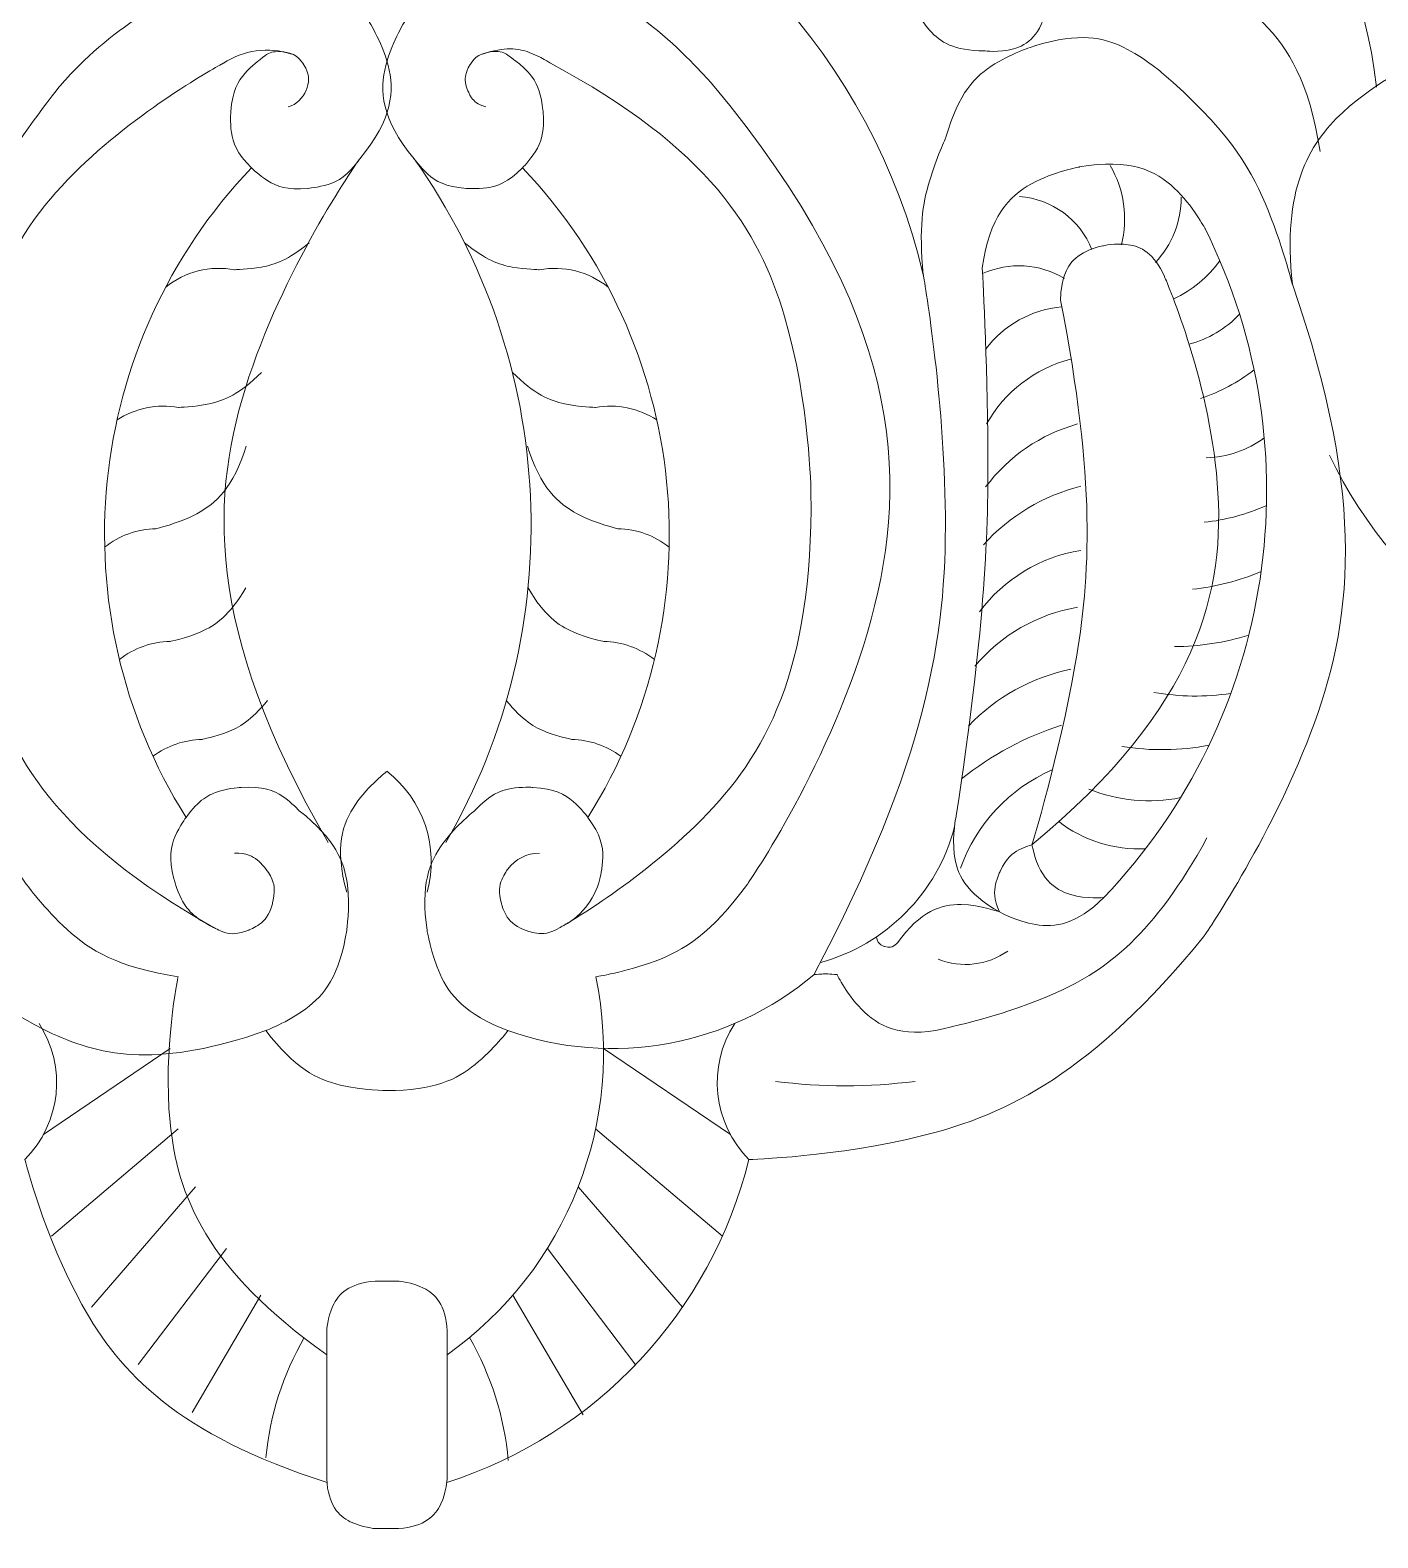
# Model space of a CAD drawing. Header units: millimetres. Extents: x 5501 to 5703, y 4457 to 4568.
# Drawn here: x 5592.64 to 5622.69, y 4517.59 to 4551.2 of the extents above; entities that cross this region are included whole.
import ezdxf

# ---------------------------------------------------------------- set-up
doc = ezdxf.new("R2010")
doc.units = ezdxf.units.MM
doc.header["$MEASUREMENT"] = 0
doc.layers.add('SITARA ALL', color=18, linetype='Continuous', true_color=0x000000)

msp = doc.modelspace()

# ---------------------------------------------------------------- linework, layer by layer
at = {"layer": 'SITARA ALL', "color": 1, "lineweight": 9, "true_color": 0xff0000}
for points, knots in [([(5700.594, 4568.351), (5700.594, 4568.351), (5600.594, 4568.351), (5550.594, 4568.351), (5500.594, 4568.351), (5500.594, 4568.351), (5500.594, 4568.351), (5500.594, 4568.351), (5500.594, 4517.803), (5500.594, 4517.803), (5500.594, 4517.803), (5501.15, 4517.596), (5501.74, 4517.595), (5502.331, 4517.595), (5502.957, 4517.802), (5503.602, 4518.797), (5503.602, 4518.797), (5503.925, 4519.294), (5504.053, 4519.871), (5504.181, 4520.448), (5504.113, 4521.103), (5503.281, 4521.948), (5503.281, 4521.948), (5502.677, 4522.63), (5502.252, 4523.435), (5501.828, 4524.24), (5501.583, 4525.168), (5501.963, 4526.95)], [0, 0, 0, 0, 0.1, 0.1, 0.1, 0.2, 0.2, 0.2, 0.3, 0.3, 0.3, 0.4, 0.4, 0.4, 0.5, 0.5, 0.5, 0.6, 0.6, 0.6, 0.7, 0.7, 0.7, 0.8, 0.8, 0.8, 1, 1, 1, 1]), ([(5599.233, 4558.849), (5599.514, 4558.667), (5599.731, 4558.403), (5599.856, 4558.093), (5599.856, 4558.093), (5600.172, 4557.56), (5600.344, 4556.966), (5600.517, 4556.373), (5600.548, 4555.719), (5600.019, 4554.599), (5600.019, 4554.599), (5599.754, 4554.04), (5599.36, 4553.564), (5598.966, 4553.088), (5598.441, 4552.696), (5597.218, 4552.506), (5597.218, 4552.506), (5597.771, 4552.674), (5598.346, 4552.651), (5598.921, 4552.629), (5599.518, 4552.415), (5600.157, 4551.452), (5600.157, 4551.452), (5600.477, 4550.97), (5600.62, 4550.413), (5600.763, 4549.855), (5600.729, 4549.222), (5599.99, 4548.333), (5599.99, 4548.333), (5598.387, 4546.084), (5597.518, 4543.469), (5596.648, 4540.854), (5596.511, 4537.873), (5599.281, 4533.095)], [0, 0, 0, 0, 0.083333, 0.083333, 0.083333, 0.166667, 0.166667, 0.166667, 0.25, 0.25, 0.25, 0.333333, 0.333333, 0.333333, 0.416667, 0.416667, 0.416667, 0.5, 0.5, 0.5, 0.583333, 0.583333, 0.583333, 0.666667, 0.666667, 0.666667, 0.75, 0.75, 0.75, 0.833333, 0.833333, 0.833333, 1, 1, 1, 1]), ([(5601.955, 4558.849), (5601.675, 4558.667), (5601.457, 4558.403), (5601.332, 4558.093), (5601.332, 4558.093), (5601.017, 4557.56), (5600.844, 4556.967), (5600.671, 4556.373), (5600.641, 4555.718), (5601.169, 4554.599), (5601.169, 4554.599), (5601.434, 4554.04), (5601.828, 4553.564), (5602.223, 4553.088), (5602.748, 4552.696), (5603.971, 4552.506), (5603.971, 4552.506), (5603.418, 4552.674), (5602.843, 4552.651), (5602.268, 4552.628), (5601.67, 4552.414), (5601.031, 4551.452), (5601.031, 4551.452), (5600.711, 4550.971), (5600.569, 4550.413), (5600.426, 4549.856), (5600.46, 4549.221), (5601.199, 4548.333), (5601.199, 4548.333), (5601.334, 4548.143), (5601.508, 4547.988), (5601.682, 4547.832), (5601.894, 4547.711), (5602.359, 4547.672), (5602.359, 4547.672), (5602.592, 4547.653), (5602.823, 4547.685), (5603.054, 4547.717), (5603.283, 4547.801), (5603.614, 4548.13), (5603.614, 4548.13), (5603.779, 4548.295), (5603.904, 4548.492), (5604.028, 4548.689), (5604.113, 4548.919), (5604.075, 4549.384), (5604.075, 4549.384), (5604.056, 4549.617), (5603.986, 4549.839), (5603.916, 4550.062), (5603.795, 4550.274), (5603.416, 4550.546), (5603.416, 4550.546), (5603.346, 4550.612), (5603.263, 4550.661), (5603.181, 4550.71), (5603.084, 4550.741), (5602.893, 4550.715), (5602.893, 4550.715), (5602.798, 4550.701), (5602.708, 4550.667), (5602.619, 4550.632), (5602.534, 4550.576), (5602.437, 4550.41), (5602.437, 4550.41), (5602.388, 4550.327), (5602.36, 4550.235), (5602.331, 4550.143), (5602.323, 4550.042), (5602.393, 4549.862), (5602.393, 4549.862), (5602.428, 4549.773), (5602.483, 4549.693), (5602.537, 4549.614), (5602.611, 4549.545), (5602.796, 4549.489)], [0, 0, 0, 0, 0.038462, 0.038462, 0.038462, 0.076923, 0.076923, 0.076923, 0.115385, 0.115385, 0.115385, 0.153846, 0.153846, 0.153846, 0.192308, 0.192308, 0.192308, 0.230769, 0.230769, 0.230769, 0.269231, 0.269231, 0.269231, 0.307692, 0.307692, 0.307692, 0.346154, 0.346154, 0.346154, 0.384615, 0.384615, 0.384615, 0.423077, 0.423077, 0.423077, 0.461538, 0.461538, 0.461538, 0.5, 0.5, 0.5, 0.538462, 0.538462, 0.538462, 0.576923, 0.576923, 0.576923, 0.615385, 0.615385, 0.615385, 0.653846, 0.653846, 0.653846, 0.692308, 0.692308, 0.692308, 0.730769, 0.730769, 0.730769, 0.769231, 0.769231, 0.769231, 0.807692, 0.807692, 0.807692, 0.846154, 0.846154, 0.846154, 0.884615, 0.884615, 0.884615, 0.923077, 0.923077, 0.923077, 1, 1, 1, 1]), ([(5612.552, 4545.749), (5611.418, 4550.552), (5607.832, 4554.404), (5603.124, 4555.884), (5603.124, 4555.884), (5602.989, 4555.884), (5602.857, 4555.913), (5602.725, 4555.941), (5602.596, 4555.999), (5602.417, 4556.201), (5602.417, 4556.201), (5602.327, 4556.302), (5602.261, 4556.42), (5602.195, 4556.537), (5602.153, 4556.672), (5602.186, 4556.94), (5602.186, 4556.94), (5602.202, 4557.074), (5602.247, 4557.202), (5602.291, 4557.329), (5602.364, 4557.45), (5602.587, 4557.603), (5602.587, 4557.603), (5602.698, 4557.68), (5602.823, 4557.731), (5602.948, 4557.782), (5603.087, 4557.807), (5603.349, 4557.741)], [0, 0, 0, 0, 0.1, 0.1, 0.1, 0.2, 0.2, 0.2, 0.3, 0.3, 0.3, 0.4, 0.4, 0.4, 0.5, 0.5, 0.5, 0.6, 0.6, 0.6, 0.7, 0.7, 0.7, 0.8, 0.8, 0.8, 1, 1, 1, 1]), ([(5619.713, 4554.057), (5617.626, 4555.877), (5614.46, 4555.679), (5612.61, 4553.618), (5612.61, 4553.618), (5612.385, 4553.362), (5612.246, 4553.052), (5612.106, 4552.741), (5612.052, 4552.377), (5612.334, 4551.756), (5612.334, 4551.756), (5612.475, 4551.446), (5612.7, 4551.191), (5612.925, 4550.936), (5613.235, 4550.737), (5613.917, 4550.738), (5613.917, 4550.738), (5614.244, 4550.693), (5614.56, 4550.781), (5614.876, 4550.868), (5615.181, 4551.089), (5615.302, 4551.738), (5615.302, 4551.738), (5615.362, 4552.063), (5615.289, 4552.382), (5615.216, 4552.702), (5615.01, 4553.017), (5614.368, 4553.168), (5614.368, 4553.168), (5615.147, 4553.358), (5615.948, 4553.381), (5616.75, 4553.404), (5617.572, 4553.259), (5618.909, 4552.371), (5618.909, 4552.371), (5619.577, 4551.927), (5620.137, 4551.353), (5620.696, 4550.779), (5621.148, 4550.077), (5621.4, 4548.492)], [0, 0, 0, 0, 0.071429, 0.071429, 0.071429, 0.142857, 0.142857, 0.142857, 0.214286, 0.214286, 0.214286, 0.285714, 0.285714, 0.285714, 0.357143, 0.357143, 0.357143, 0.428571, 0.428571, 0.428571, 0.5, 0.5, 0.5, 0.571429, 0.571429, 0.571429, 0.642857, 0.642857, 0.642857, 0.714286, 0.714286, 0.714286, 0.785714, 0.785714, 0.785714, 0.857143, 0.857143, 0.857143, 1, 1, 1, 1]), ([(5597.218, 4552.506), (5595.717, 4552.042), (5594.373, 4551.171), (5593.335, 4549.991), (5593.335, 4549.991), (5591.214, 4547.449), (5590.074, 4544.353), (5588.934, 4541.256), (5588.776, 4537.606), (5592.555, 4532.167), (5592.555, 4532.167), (5592.961, 4531.614), (5593.467, 4531.151), (5593.974, 4530.689), (5594.582, 4530.317), (5595.937, 4530.099), (5595.937, 4530.099), (5595.601, 4528.492), (5595.76, 4526.86), (5595.918, 4525.229), (5596.57, 4523.574), (5599.252, 4521.677)], [0, 0, 0, 0, 0.125, 0.125, 0.125, 0.25, 0.25, 0.25, 0.375, 0.375, 0.375, 0.5, 0.5, 0.5, 0.625, 0.625, 0.625, 0.75, 0.75, 0.75, 1, 1, 1, 1]), ([(5601.936, 4521.677), (5604.619, 4523.572), (5605.921, 4526.883), (5605.251, 4530.099), (5605.251, 4530.099), (5605.929, 4530.208), (5606.571, 4530.448), (5607.214, 4530.689), (5607.822, 4531.06), (5608.633, 4532.167), (5608.633, 4532.167), (5610.525, 4534.885), (5611.389, 4538.069), (5612.254, 4541.253), (5612.093, 4544.904), (5607.853, 4549.991), (5607.853, 4549.991), (5607.335, 4550.581), (5606.739, 4551.094), (5606.144, 4551.607), (5605.472, 4552.042), (5603.971, 4552.506)], [0, 0, 0, 0, 0.125, 0.125, 0.125, 0.25, 0.25, 0.25, 0.375, 0.375, 0.375, 0.5, 0.5, 0.5, 0.625, 0.625, 0.625, 0.75, 0.75, 0.75, 1, 1, 1, 1]), ([(5624.845, 4546.629), (5625.405, 4546.75), (5625.888, 4547.101), (5626.176, 4547.595), (5626.176, 4547.595), (5626.321, 4547.842), (5626.41, 4548.114), (5626.499, 4548.385), (5626.533, 4548.682), (5626.363, 4549.229), (5626.363, 4549.229), (5626.279, 4549.502), (5626.139, 4549.751), (5625.998, 4550.001), (5625.802, 4550.226), (5625.285, 4550.47), (5625.285, 4550.47), (5625.026, 4550.593), (5624.748, 4550.658), (5624.469, 4550.723), (5624.171, 4550.731), (5623.641, 4550.514), (5623.641, 4550.514), (5622.675, 4550.084), (5621.903, 4549.365), (5621.131, 4548.647), (5620.554, 4547.641), (5620.781, 4545.538), (5620.781, 4545.538), (5620.55, 4546.456), (5620.179, 4547.328), (5619.809, 4548.2), (5619.299, 4549.024), (5617.862, 4550.258), (5617.862, 4550.258), (5617.478, 4550.591), (5617.021, 4550.814), (5616.565, 4551.037), (5616.037, 4551.15), (5615.063, 4550.858), (5615.063, 4550.858), (5614.576, 4550.711), (5614.144, 4550.446), (5613.711, 4550.18), (5613.333, 4549.794), (5613.058, 4548.815), (5613.058, 4548.815), (5612.841, 4548.335), (5612.689, 4547.831), (5612.537, 4547.327), (5612.45, 4546.798), (5612.552, 4545.749), (5612.552, 4545.749), (5613.024, 4543.085), (5613.045, 4540.381), (5613.067, 4537.677), (5612.639, 4534.934), (5610.115, 4530.147), (5610.115, 4530.147), (5610.201, 4530.156), (5610.287, 4530.161), (5610.373, 4530.166), (5610.459, 4530.166), (5610.631, 4530.148), (5610.631, 4530.148), (5610.859, 4529.672), (5611.242, 4529.311), (5611.625, 4528.95), (5612.163, 4528.706), (5613.182, 4528.988), (5613.182, 4528.988), (5614.394, 4529.237), (5615.521, 4529.747), (5616.648, 4530.256), (5617.689, 4531.027), (5618.877, 4533.197)], [0, 0, 0, 0, 0.038462, 0.038462, 0.038462, 0.076923, 0.076923, 0.076923, 0.115385, 0.115385, 0.115385, 0.153846, 0.153846, 0.153846, 0.192308, 0.192308, 0.192308, 0.230769, 0.230769, 0.230769, 0.269231, 0.269231, 0.269231, 0.307692, 0.307692, 0.307692, 0.346154, 0.346154, 0.346154, 0.384615, 0.384615, 0.384615, 0.423077, 0.423077, 0.423077, 0.461538, 0.461538, 0.461538, 0.5, 0.5, 0.5, 0.538462, 0.538462, 0.538462, 0.576923, 0.576923, 0.576923, 0.615385, 0.615385, 0.615385, 0.653846, 0.653846, 0.653846, 0.692308, 0.692308, 0.692308, 0.730769, 0.730769, 0.730769, 0.769231, 0.769231, 0.769231, 0.807692, 0.807692, 0.807692, 0.846154, 0.846154, 0.846154, 0.884615, 0.884615, 0.884615, 0.923077, 0.923077, 0.923077, 1, 1, 1, 1]), ([(5598.464, 4550.667), (5597.954, 4550.834), (5597.395, 4550.759), (5596.948, 4550.463), (5596.948, 4550.463), (5595.18, 4549.518), (5593.74, 4548.129), (5592.299, 4546.739), (5591.187, 4544.904), (5591.14, 4540.896), (5591.14, 4540.896), (5591.117, 4538.892), (5591.642, 4536.96), (5592.167, 4535.029), (5593.239, 4533.17), (5596.73, 4531.2)], [0, 0, 0, 0, 0.166667, 0.166667, 0.166667, 0.333333, 0.333333, 0.333333, 0.5, 0.5, 0.5, 0.666667, 0.666667, 0.666667, 1, 1, 1, 1]), ([(5603.993, 4532.859), (5603.717, 4532.855), (5603.457, 4532.723), (5603.292, 4532.502), (5603.292, 4532.502), (5603.209, 4532.391), (5603.154, 4532.264), (5603.099, 4532.137), (5603.073, 4531.994), (5603.147, 4531.728), (5603.147, 4531.728), (5603.185, 4531.594), (5603.252, 4531.474), (5603.319, 4531.353), (5603.416, 4531.244), (5603.673, 4531.141), (5603.673, 4531.141), (5603.801, 4531.09), (5603.938, 4531.069), (5604.075, 4531.049), (5604.22, 4531.06), (5604.458, 4531.2), (5604.458, 4531.2), (5606.204, 4532.184), (5607.613, 4533.606), (5609.021, 4535.028), (5610.092, 4536.888), (5610.048, 4540.896), (5610.048, 4540.896), (5610.026, 4542.9), (5609.458, 4544.819), (5608.889, 4546.738), (5607.775, 4548.572), (5604.24, 4550.463), (5604.24, 4550.463), (5604.017, 4550.611), (5603.765, 4550.704), (5603.514, 4550.797), (5603.234, 4550.834), (5602.725, 4550.667)], [0, 0, 0, 0, 0.071429, 0.071429, 0.071429, 0.142857, 0.142857, 0.142857, 0.214286, 0.214286, 0.214286, 0.285714, 0.285714, 0.285714, 0.357143, 0.357143, 0.357143, 0.428571, 0.428571, 0.428571, 0.5, 0.5, 0.5, 0.571429, 0.571429, 0.571429, 0.642857, 0.642857, 0.642857, 0.714286, 0.714286, 0.714286, 0.785714, 0.785714, 0.785714, 0.857143, 0.857143, 0.857143, 1, 1, 1, 1]), ([(5598.393, 4549.489), (5598.577, 4549.545), (5598.725, 4549.683), (5598.795, 4549.862), (5598.795, 4549.862), (5598.83, 4549.952), (5598.843, 4550.047), (5598.857, 4550.143), (5598.849, 4550.243), (5598.751, 4550.41), (5598.751, 4550.41), (5598.703, 4550.493), (5598.636, 4550.562), (5598.57, 4550.632), (5598.486, 4550.688), (5598.295, 4550.715), (5598.295, 4550.715), (5598.2, 4550.728), (5598.104, 4550.719), (5598.008, 4550.71), (5597.912, 4550.679), (5597.772, 4550.546), (5597.772, 4550.546), (5597.583, 4550.41), (5597.428, 4550.236), (5597.272, 4550.062), (5597.152, 4549.849), (5597.114, 4549.384), (5597.114, 4549.384), (5597.095, 4549.151), (5597.127, 4548.92), (5597.16, 4548.69), (5597.244, 4548.46), (5597.575, 4548.13), (5597.575, 4548.13), (5597.74, 4547.966), (5597.937, 4547.841), (5598.135, 4547.717), (5598.364, 4547.633), (5598.829, 4547.672), (5598.829, 4547.672), (5599.062, 4547.692), (5599.284, 4547.762), (5599.507, 4547.832), (5599.719, 4547.953), (5599.99, 4548.333)], [0, 0, 0, 0, 0.0625, 0.0625, 0.0625, 0.125, 0.125, 0.125, 0.1875, 0.1875, 0.1875, 0.25, 0.25, 0.25, 0.3125, 0.3125, 0.3125, 0.375, 0.375, 0.375, 0.4375, 0.4375, 0.4375, 0.5, 0.5, 0.5, 0.5625, 0.5625, 0.5625, 0.625, 0.625, 0.625, 0.6875, 0.6875, 0.6875, 0.75, 0.75, 0.75, 0.8125, 0.8125, 0.8125, 0.875, 0.875, 0.875, 1, 1, 1, 1]), ([(5616.576, 4531.867), (5620.394, 4535.863), (5621.294, 4541.83), (5618.833, 4546.778), (5618.833, 4546.778), (5618.565, 4547.287), (5618.148, 4547.679), (5617.73, 4548.071), (5617.164, 4548.348), (5616.032, 4548.15), (5616.032, 4548.15), (5615.466, 4548.05), (5614.965, 4547.774), (5614.463, 4547.497), (5614.025, 4547.043), (5613.867, 4545.905), (5613.867, 4545.905), (5613.984, 4543.864), (5613.994, 4541.819), (5614.003, 4539.775), (5613.906, 4537.727), (5613.286, 4533.685), (5613.286, 4533.685), (5613.192, 4533.261), (5613.244, 4532.832), (5613.295, 4532.402), (5613.492, 4531.967), (5614.252, 4531.546), (5614.252, 4531.546), (5614.632, 4531.336), (5615.058, 4531.264), (5615.485, 4531.192), (5615.958, 4531.257), (5616.576, 4531.867), (5616.576, 4531.867), (5616.198, 4531.827), (5615.836, 4531.934), (5615.473, 4532.042), (5615.127, 4532.295), (5614.975, 4533.041), (5614.975, 4533.041), (5615.577, 4535.007), (5615.933, 4537.033), (5616.289, 4539.058), (5616.399, 4541.143), (5615.614, 4545.181), (5615.614, 4545.181), (5615.607, 4545.469), (5615.701, 4545.74), (5615.796, 4546.011), (5615.992, 4546.265), (5616.555, 4546.393), (5616.555, 4546.393), (5616.837, 4546.457), (5617.121, 4546.417), (5617.405, 4546.378), (5617.693, 4546.235), (5617.928, 4545.708), (5617.928, 4545.708), (5618.915, 4543.503), (5619.107, 4541.106), (5619.299, 4538.71), (5618.696, 4536.12), (5614.975, 4533.041), (5614.975, 4533.041), (5614.821, 4533), (5614.679, 4532.927), (5614.538, 4532.853), (5614.409, 4532.747), (5614.27, 4532.46), (5614.27, 4532.46), (5614.2, 4532.316), (5614.164, 4532.161), (5614.128, 4532.006), (5614.124, 4531.839), (5614.252, 4531.546), (5614.252, 4531.546), (5613.838, 4531.703), (5613.397, 4531.709), (5612.957, 4531.716), (5612.489, 4531.574), (5611.975, 4530.854), (5611.975, 4530.854), (5611.94, 4530.815), (5611.896, 4530.787), (5611.852, 4530.76), (5611.798, 4530.744), (5611.698, 4530.773), (5611.698, 4530.773), (5611.648, 4530.787), (5611.604, 4530.816), (5611.561, 4530.844), (5611.524, 4530.886), (5611.507, 4530.989)], [0, 0, 0, 0, 0.03125, 0.03125, 0.03125, 0.0625, 0.0625, 0.0625, 0.09375, 0.09375, 0.09375, 0.125, 0.125, 0.125, 0.15625, 0.15625, 0.15625, 0.1875, 0.1875, 0.1875, 0.21875, 0.21875, 0.21875, 0.25, 0.25, 0.25, 0.28125, 0.28125, 0.28125, 0.3125, 0.3125, 0.3125, 0.34375, 0.34375, 0.34375, 0.375, 0.375, 0.375, 0.40625, 0.40625, 0.40625, 0.4375, 0.4375, 0.4375, 0.46875, 0.46875, 0.46875, 0.5, 0.5, 0.5, 0.53125, 0.53125, 0.53125, 0.5625, 0.5625, 0.5625, 0.59375, 0.59375, 0.59375, 0.625, 0.625, 0.625, 0.65625, 0.65625, 0.65625, 0.6875, 0.6875, 0.6875, 0.71875, 0.71875, 0.71875, 0.75, 0.75, 0.75, 0.78125, 0.78125, 0.78125, 0.8125, 0.8125, 0.8125, 0.84375, 0.84375, 0.84375, 0.875, 0.875, 0.875, 0.90625, 0.90625, 0.90625, 0.9375, 0.9375, 0.9375, 1, 1, 1, 1]), ([(5595.662, 4545.473), (5596.095, 4545.817), (5596.654, 4545.959), (5597.199, 4545.86), (5597.199, 4545.86), (5597.501, 4545.864), (5597.799, 4545.919), (5598.097, 4545.973), (5598.39, 4546.078), (5598.862, 4546.457)], [0, 0, 0, 0, 0.25, 0.25, 0.25, 0.5, 0.5, 0.5, 1, 1, 1, 1]), ([(5605.526, 4545.473), (5605.094, 4545.817), (5604.534, 4545.958), (5603.99, 4545.86), (5603.99, 4545.86), (5603.687, 4545.864), (5603.389, 4545.919), (5603.091, 4545.973), (5602.799, 4546.078), (5602.326, 4546.457)], [0, 0, 0, 0, 0.25, 0.25, 0.25, 0.5, 0.5, 0.5, 1, 1, 1, 1]), ([(5601.929, 4518.828), (5605.268, 4519.899), (5607.817, 4522.625), (5608.666, 4526.028), (5608.666, 4526.028), (5610.635, 4526.08), (5612.544, 4526.56), (5614.453, 4527.039), (5616.303, 4527.945), (5618.801, 4530.99), (5618.801, 4530.99), (5620.27, 4533.118), (5621.188, 4535.533), (5622.106, 4537.948), (5622.473, 4540.651), (5620.781, 4545.538)], [0, 0, 0, 0, 0.166667, 0.166667, 0.166667, 0.333333, 0.333333, 0.333333, 0.5, 0.5, 0.5, 0.666667, 0.666667, 0.666667, 1, 1, 1, 1]), ([(5594.577, 4542.513), (5594.982, 4542.775), (5595.471, 4542.874), (5595.946, 4542.792), (5595.946, 4542.792), (5596.293, 4542.799), (5596.632, 4542.872), (5596.971, 4542.945), (5597.302, 4543.085), (5597.797, 4543.571)], [0, 0, 0, 0, 0.25, 0.25, 0.25, 0.5, 0.5, 0.5, 1, 1, 1, 1]), ([(5606.611, 4542.513), (5606.206, 4542.775), (5605.717, 4542.874), (5605.242, 4542.792), (5605.242, 4542.792), (5604.895, 4542.799), (5604.556, 4542.872), (5604.218, 4542.945), (5603.887, 4543.084), (5603.392, 4543.571)], [0, 0, 0, 0, 0.25, 0.25, 0.25, 0.5, 0.5, 0.5, 1, 1, 1, 1]), ([(5621.606, 4541.727), (5623.134, 4538.504), (5626.294, 4536.362), (5629.853, 4536.133), (5629.853, 4536.133), (5631.633, 4536.019), (5633.374, 4536.392), (5635.116, 4536.765), (5636.819, 4537.626), (5638.747, 4540.627), (5638.747, 4540.627), (5638.913, 4540.936), (5639.035, 4541.264), (5639.158, 4541.592), (5639.238, 4541.939), (5639.209, 4542.639)], [0, 0, 0, 0, 0.166667, 0.166667, 0.166667, 0.333333, 0.333333, 0.333333, 0.5, 0.5, 0.5, 0.666667, 0.666667, 0.666667, 1, 1, 1, 1]), ([(5594.301, 4539.676), (5594.628, 4539.934), (5595.03, 4540.079), (5595.446, 4540.088), (5595.446, 4540.088), (5595.922, 4540.192), (5596.353, 4540.42), (5596.783, 4540.647), (5597.168, 4540.999), (5597.46, 4541.929)], [0, 0, 0, 0, 0.25, 0.25, 0.25, 0.5, 0.5, 0.5, 1, 1, 1, 1]), ([(5606.887, 4539.676), (5606.561, 4539.934), (5606.159, 4540.079), (5605.742, 4540.088), (5605.742, 4540.088), (5605.266, 4540.192), (5604.835, 4540.42), (5604.405, 4540.647), (5604.021, 4540.998), (5603.728, 4541.929)], [0, 0, 0, 0, 0.25, 0.25, 0.25, 0.5, 0.5, 0.5, 1, 1, 1, 1]), ([(5594.629, 4537.173), (5594.954, 4537.425), (5595.351, 4537.566), (5595.762, 4537.575), (5595.762, 4537.575), (5596.115, 4537.644), (5596.445, 4537.788), (5596.775, 4537.931), (5597.082, 4538.148), (5597.448, 4538.769)], [0, 0, 0, 0, 0.25, 0.25, 0.25, 0.5, 0.5, 0.5, 1, 1, 1, 1]), ([(5606.559, 4537.173), (5606.234, 4537.425), (5605.837, 4537.566), (5605.427, 4537.575), (5605.427, 4537.575), (5605.073, 4537.645), (5604.743, 4537.788), (5604.413, 4537.931), (5604.106, 4538.148), (5603.74, 4538.769)], [0, 0, 0, 0, 0.25, 0.25, 0.25, 0.5, 0.5, 0.5, 1, 1, 1, 1]), ([(5595.378, 4535.014), (5595.697, 4535.251), (5596.081, 4535.383), (5596.478, 4535.392), (5596.478, 4535.392), (5596.763, 4535.448), (5597.034, 4535.552), (5597.304, 4535.656), (5597.561, 4535.809), (5597.932, 4536.255)], [0, 0, 0, 0, 0.25, 0.25, 0.25, 0.5, 0.5, 0.5, 1, 1, 1, 1]), ([(5605.81, 4535.014), (5605.492, 4535.251), (5605.107, 4535.383), (5604.71, 4535.392), (5604.71, 4535.392), (5604.426, 4535.448), (5604.155, 4535.552), (5603.884, 4535.656), (5603.627, 4535.808), (5603.256, 4536.255)], [0, 0, 0, 0, 0.25, 0.25, 0.25, 0.5, 0.5, 0.5, 1, 1, 1, 1]), ([(5601.491, 4531.989), (5601.766, 4532.985), (5601.411, 4534.048), (5600.594, 4534.681), (5600.594, 4534.681), (5600.186, 4534.365), (5599.893, 4533.941), (5599.6, 4533.517), (5599.423, 4532.985), (5599.697, 4531.989)], [0, 0, 0, 0, 0.25, 0.25, 0.25, 0.5, 0.5, 0.5, 1, 1, 1, 1]), ([(5582.311, 4533.197), (5583.498, 4531.026), (5585.583, 4529.487), (5588.006, 4528.988), (5588.006, 4528.988), (5588.516, 4528.847), (5589.039, 4528.898), (5589.563, 4528.95), (5590.101, 4529.195), (5590.558, 4530.148), (5590.558, 4530.148), (5590.643, 4530.157), (5590.729, 4530.162), (5590.815, 4530.166), (5590.902, 4530.166), (5591.073, 4530.147), (5591.073, 4530.147), (5592.018, 4529.349), (5593.141, 4528.831), (5594.263, 4528.313), (5595.562, 4528.076), (5597.896, 4528.9), (5597.896, 4528.9), (5598.375, 4529.083), (5598.787, 4529.388), (5599.199, 4529.693), (5599.543, 4530.12), (5599.697, 4531.134), (5599.697, 4531.134), (5599.774, 4531.642), (5599.712, 4532.15), (5599.649, 4532.659), (5599.447, 4533.169), (5598.64, 4533.802), (5598.64, 4533.802), (5598.473, 4533.981), (5598.271, 4534.118), (5598.068, 4534.255), (5597.83, 4534.35), (5597.342, 4534.322), (5597.342, 4534.322), (5597.098, 4534.307), (5596.864, 4534.239), (5596.629, 4534.17), (5596.404, 4534.048), (5596.115, 4533.654), (5596.115, 4533.654), (5595.97, 4533.457), (5595.873, 4533.232), (5595.776, 4533.008), (5595.727, 4532.756), (5595.846, 4532.282), (5595.846, 4532.282), (5595.905, 4532.045), (5596.016, 4531.827), (5596.127, 4531.61), (5596.289, 4531.411), (5596.73, 4531.2), (5596.73, 4531.2), (5596.85, 4531.13), (5596.982, 4531.089), (5597.114, 4531.049), (5597.259, 4531.038), (5597.516, 4531.141), (5597.516, 4531.141), (5597.644, 4531.193), (5597.757, 4531.273), (5597.869, 4531.353), (5597.966, 4531.461), (5598.041, 4531.728), (5598.041, 4531.728), (5598.078, 4531.861), (5598.084, 4531.999), (5598.089, 4532.137), (5598.062, 4532.28), (5597.897, 4532.502), (5597.897, 4532.502), (5597.814, 4532.612), (5597.708, 4532.701), (5597.601, 4532.789), (5597.472, 4532.855), (5597.195, 4532.859)], [0, 0, 0, 0, 0.035714, 0.035714, 0.035714, 0.071429, 0.071429, 0.071429, 0.107143, 0.107143, 0.107143, 0.142857, 0.142857, 0.142857, 0.178571, 0.178571, 0.178571, 0.214286, 0.214286, 0.214286, 0.25, 0.25, 0.25, 0.285714, 0.285714, 0.285714, 0.321429, 0.321429, 0.321429, 0.357143, 0.357143, 0.357143, 0.392857, 0.392857, 0.392857, 0.428571, 0.428571, 0.428571, 0.464286, 0.464286, 0.464286, 0.5, 0.5, 0.5, 0.535714, 0.535714, 0.535714, 0.571429, 0.571429, 0.571429, 0.607143, 0.607143, 0.607143, 0.642857, 0.642857, 0.642857, 0.678571, 0.678571, 0.678571, 0.714286, 0.714286, 0.714286, 0.75, 0.75, 0.75, 0.785714, 0.785714, 0.785714, 0.821429, 0.821429, 0.821429, 0.857143, 0.857143, 0.857143, 0.892857, 0.892857, 0.892857, 0.928571, 0.928571, 0.928571, 1, 1, 1, 1]), ([(5604.458, 4531.2), (5604.899, 4531.411), (5605.223, 4531.808), (5605.342, 4532.282), (5605.342, 4532.282), (5605.402, 4532.519), (5605.407, 4532.764), (5605.412, 4533.008), (5605.363, 4533.259), (5605.074, 4533.654), (5605.074, 4533.654), (5604.929, 4533.851), (5604.744, 4534.01), (5604.559, 4534.17), (5604.334, 4534.293), (5603.846, 4534.322), (5603.846, 4534.322), (5603.602, 4534.336), (5603.361, 4534.296), (5603.12, 4534.255), (5602.882, 4534.16), (5602.549, 4533.802), (5602.549, 4533.802), (5602.145, 4533.486), (5601.842, 4533.072), (5601.539, 4532.659), (5601.338, 4532.149), (5601.491, 4531.134), (5601.491, 4531.134), (5601.568, 4530.627), (5601.779, 4530.16), (5601.989, 4529.693), (5602.334, 4529.266), (5603.292, 4528.9), (5603.292, 4528.9), (5602.971, 4528.479), (5602.561, 4528.145), (5602.152, 4527.811), (5601.653, 4527.564), (5600.594, 4527.564), (5600.594, 4527.564), (5600.065, 4527.564), (5599.551, 4527.688), (5599.037, 4527.811), (5598.538, 4528.058), (5597.896, 4528.9)], [0, 0, 0, 0, 0.0625, 0.0625, 0.0625, 0.125, 0.125, 0.125, 0.1875, 0.1875, 0.1875, 0.25, 0.25, 0.25, 0.3125, 0.3125, 0.3125, 0.375, 0.375, 0.375, 0.4375, 0.4375, 0.4375, 0.5, 0.5, 0.5, 0.5625, 0.5625, 0.5625, 0.625, 0.625, 0.625, 0.6875, 0.6875, 0.6875, 0.75, 0.75, 0.75, 0.8125, 0.8125, 0.8125, 0.875, 0.875, 0.875, 1, 1, 1, 1]), ([(5592.839, 4529.059), (5593.462, 4528.1), (5593.331, 4526.837), (5592.522, 4526.028), (5592.522, 4526.028), (5592.946, 4524.326), (5593.796, 4522.794), (5594.645, 4521.263), (5595.921, 4519.901), (5599.259, 4518.828)], [0, 0, 0, 0, 0.25, 0.25, 0.25, 0.5, 0.5, 0.5, 1, 1, 1, 1]), ([(5600.856, 4517.801), (5600.856, 4517.801), (5600.333, 4517.801), (5600.333, 4517.801), (5600.333, 4517.801), (5600.039, 4517.825), (5599.777, 4517.955), (5599.515, 4518.085), (5599.284, 4518.321), (5599.252, 4518.909), (5599.252, 4518.909), (5599.252, 4518.909), (5599.252, 4519.734), (5599.252, 4520.559), (5599.252, 4522.209), (5599.252, 4522.209), (5599.252, 4522.209), (5599.268, 4522.503), (5599.392, 4522.768), (5599.515, 4523.034), (5599.746, 4523.27), (5600.333, 4523.317), (5600.333, 4523.317), (5600.333, 4523.317), (5600.463, 4523.317), (5600.594, 4523.317), (5600.856, 4523.317), (5600.856, 4523.317), (5600.856, 4523.317), (5601.149, 4523.294), (5601.411, 4523.163), (5601.673, 4523.033), (5601.904, 4522.797), (5601.936, 4522.209), (5601.936, 4522.209), (5601.936, 4522.209), (5601.936, 4521.384), (5601.936, 4520.559), (5601.936, 4518.909), (5601.936, 4518.909), (5601.936, 4518.909), (5601.92, 4518.615), (5601.796, 4518.35), (5601.673, 4518.085), (5601.443, 4517.848), (5600.856, 4517.801)], [0, 0, 0, 0, 0.066667, 0.066667, 0.066667, 0.133333, 0.133333, 0.133333, 0.2, 0.2, 0.2, 0.266667, 0.266667, 0.266667, 0.333333, 0.333333, 0.333333, 0.4, 0.4, 0.4, 0.466667, 0.466667, 0.466667, 0.533333, 0.533333, 0.533333, 0.6, 0.6, 0.6, 0.666667, 0.666667, 0.666667, 0.733333, 0.733333, 0.733333, 0.8, 0.8, 0.8, 0.866667, 0.866667, 0.866667, 0.933333, 0.933333, 0.933333, 1, 1, 1, 1])]:
    msp.add_open_spline(points, degree=3, knots=knots, dxfattribs=at)
for points in [[(5622.658, 4549.929), (5622.197, 4554.093), (5619.318, 4557.594), (5615.323, 4558.858)], [(5598.064, 4555.884), (5593.356, 4554.406), (5589.772, 4550.552), (5588.636, 4545.749)], [(5597.575, 4548.13), (5593.83, 4544.212), (5593.231, 4538.243), (5596.115, 4533.654)], [(5601.907, 4533.095), (5604.68, 4537.871), (5604.401, 4543.834), (5601.199, 4548.333)], [(5605.074, 4533.654), (5607.961, 4538.241), (5607.356, 4544.209), (5603.614, 4548.13)], [(5616.968, 4546.415), (5617.12, 4547.012), (5617.031, 4547.647), (5616.72, 4548.18)], [(5616.313, 4546.31), (5616.045, 4546.979), (5615.418, 4547.438), (5614.699, 4547.492)], [(5617.726, 4546.02), (5618.096, 4546.414), (5618.302, 4546.935), (5618.3, 4547.476)], [(5615.702, 4545.666), (5615.147, 4545.999), (5614.464, 4546.038), (5613.874, 4545.772)], [(5618.136, 4545.212), (5618.546, 4545.401), (5618.9, 4545.694), (5619.164, 4546.061)], [(5615.643, 4545.032), (5614.967, 4544.974), (5614.348, 4544.628), (5613.942, 4544.084)], [(5618.473, 4544.2), (5618.905, 4544.311), (5619.297, 4544.542), (5619.604, 4544.867)], [(5615.833, 4543.868), (5615.04, 4543.658), (5614.365, 4543.136), (5613.962, 4542.422)], [(5618.735, 4542.99), (5619.165, 4543.135), (5619.568, 4543.35), (5619.928, 4543.626)], [(5615.993, 4542.422), (5615.173, 4542.193), (5614.452, 4541.699), (5613.942, 4541.017)], [(5618.861, 4541.67), (5619.328, 4541.679), (5619.78, 4541.833), (5620.155, 4542.112)], [(5616.067, 4541.033), (5615.23, 4540.825), (5614.473, 4540.371), (5613.894, 4539.731)], [(5618.811, 4540.23), (5619.293, 4540.28), (5619.763, 4540.407), (5620.204, 4540.607)], [(5616.063, 4539.605), (5615.16, 4539.459), (5614.348, 4538.966), (5613.802, 4538.231)], [(5618.553, 4538.739), (5619.08, 4538.793), (5619.597, 4538.926), (5620.085, 4539.135)], [(5615.991, 4538.336), (5615.096, 4538.184), (5614.283, 4537.718), (5613.7, 4537.022)], [(5618.15, 4537.459), (5618.713, 4537.462), (5619.271, 4537.549), (5619.808, 4537.716)], [(5615.839, 4536.954), (5614.967, 4536.776), (5614.17, 4536.334), (5613.558, 4535.689)], [(5617.695, 4536.438), (5618.261, 4536.339), (5618.839, 4536.332), (5619.408, 4536.417)], [(5615.634, 4535.707), (5614.825, 4535.45), (5614.069, 4535.044), (5613.407, 4534.512)], [(5616.979, 4535.234), (5617.623, 4535.13), (5618.281, 4535.139), (5618.921, 4535.262)], [(5615.424, 4534.711), (5614.471, 4534.296), (5613.732, 4533.503), (5613.384, 4532.524)], [(5616.246, 4534.285), (5616.892, 4534.02), (5617.603, 4533.953), (5618.287, 4534.094)], [(5610.257, 4530.419), (5611.723, 4530.816), (5612.864, 4531.969), (5613.248, 4533.439)], [(5615.565, 4533.568), (5616.117, 4533.136), (5616.807, 4532.918), (5617.507, 4532.954)], [(5612.886, 4530.49), (5613.4, 4530.286), (5613.982, 4530.355), (5614.435, 4530.672)], [(5603.292, 4528.9), (5605.626, 4528.075), (5608.224, 4528.551), (5610.115, 4530.147)], [(5608.349, 4529.059), (5607.726, 4528.101), (5607.859, 4526.836), (5608.666, 4526.028)], [(5595.764, 4528.504), (5595.764, 4528.504), (5592.937, 4526.584), (5592.937, 4526.584)], [(5605.424, 4528.504), (5605.424, 4528.504), (5608.251, 4526.584), (5608.251, 4526.584)], [(5609.256, 4527.768), (5610.289, 4527.638), (5611.335, 4527.638), (5612.368, 4527.768)], [(5595.942, 4526.708), (5595.942, 4526.708), (5593.113, 4524.321), (5593.113, 4524.321)], [(5605.246, 4526.708), (5605.246, 4526.708), (5608.075, 4524.321), (5608.075, 4524.321)], [(5596.327, 4525.418), (5596.327, 4525.418), (5594.006, 4522.736), (5594.006, 4522.736)], [(5604.861, 4525.418), (5604.861, 4525.418), (5607.183, 4522.736), (5607.183, 4522.736)], [(5597.018, 4524.042), (5597.018, 4524.042), (5595.05, 4521.455), (5595.05, 4521.455)], [(5604.171, 4524.042), (5604.171, 4524.042), (5606.147, 4521.442), (5606.147, 4521.442)], [(5597.786, 4523.003), (5597.786, 4523.003), (5596.249, 4520.39), (5596.249, 4520.39)], [(5603.403, 4523.003), (5603.403, 4523.003), (5604.972, 4520.335), (5604.972, 4520.335)], [(5598.753, 4522.059), (5598.279, 4521.237), (5597.986, 4520.322), (5597.895, 4519.378)], [(5603.299, 4519.32), (5603.214, 4520.285), (5602.919, 4521.22), (5602.435, 4522.059)]]:
    msp.add_open_spline(points, degree=3, dxfattribs=at)

doc.saveas('drawing.dxf')
